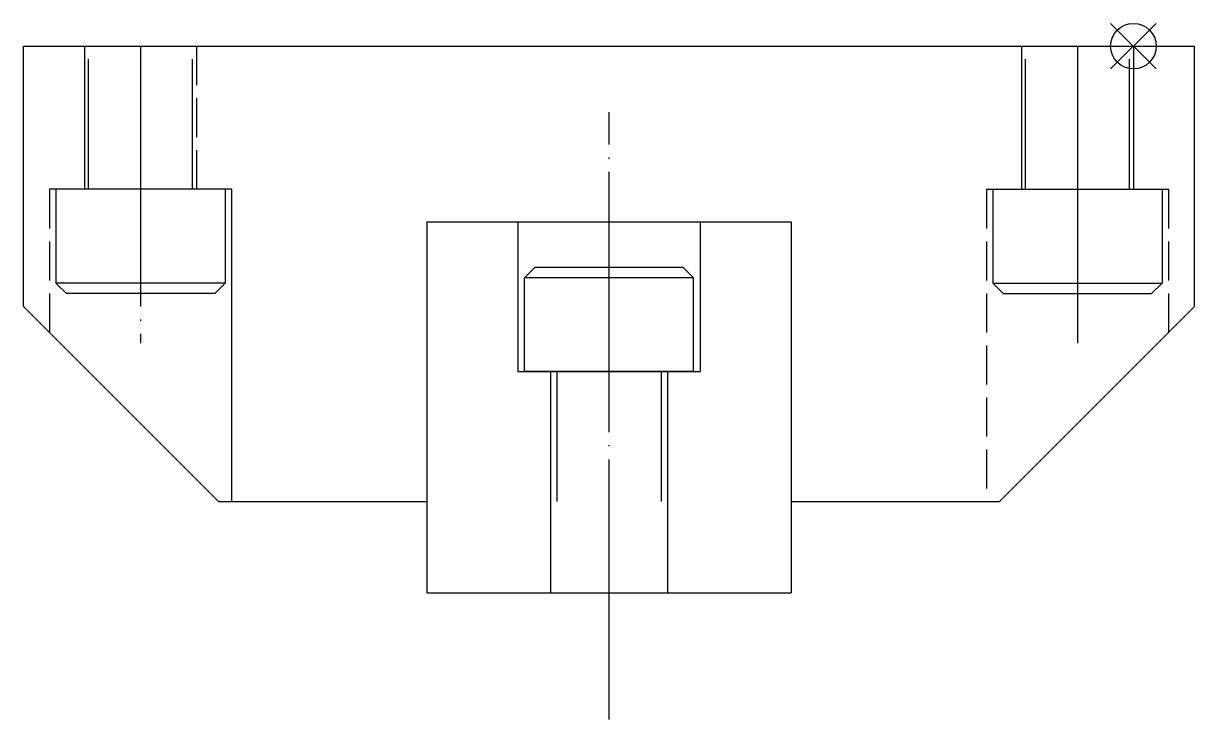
# Model space of a CAD drawing. Extents: x 357.1 to 447.1, y 743.9 to 797.4.
import ezdxf

# ---------------------------------------------------------------- set-up
doc = ezdxf.new("R2010")
doc.units = 0
doc.header["$MEASUREMENT"] = 0
doc.linetypes.add('CENTER', pattern=[22, 20, -1, 0, -1])
doc.linetypes.add('DASHED', pattern=[4, 3, -1])
doc.layers.get('0').update_dxf_attribs({"linetype": 'CONTINUOUS'})
doc.layers.add('$PARTREF_BOM', color=7, linetype='CONTINUOUS')
doc.styles.get("Standard").update_dxf_attribs({"font": 'txt.shx', "bigfont": 'chineset.shx'})

# ---------------------------------------------------------------- blocks, each defined once
blk = doc.blocks.new('PARTREF')
at = {"layer": '$PARTREF_BOM', "color": 2}
for p, q in [((-1.75, -1.75), (1.75, 1.75)), ((-1.75, 1.75), (1.75, -1.75))]:
    blk.add_line(p, q, dxfattribs=at)
blk.add_circle((0, 0), 1.75, dxfattribs=at)
at = {"layer": '$PARTREF_BOM', "color": 2, "flags": 1}
for tag, p in [('TAG5', (-16.086, -4.95)), ('TAG10', (-5.651, -4.998)), ('TAG15', (5.594, -4.742)), ('TAG14', (5.594, -8.742)), ('TAG4', (-16.086, -8.95)), ('TAG9', (-5.651, -8.998)), ('TAG3', (-16.086, -12.95)), ('TAG8', (-5.651, -12.998)), ('TAG13', (5.594, -12.742)), ('TAG12', (5.594, -16.742)), ('TAG2', (-16.086, -16.95)), ('TAG7', (-5.651, -16.998)), ('TAG1', (-16.086, -20.95)), ('TAG6', (-5.651, -20.998)), ('TAG11', (5.594, -20.742))]:
    blk.add_attdef(tag, p, '', height=2.5, dxfattribs=at)

msp = doc.modelspace()

# ---------------------------------------------------------------- linework, layer by layer
at = {"color": 7, "linetype": 'CONTINUOUS'}
for p, q in [((357.143, 775.646), (357.143, 795.646)), ((357.143, 795.646), (447.143, 795.646)), ((361.843, 795.646), (361.843, 784.646)), ((433.843, 795.646), (433.843, 784.646)), ((438.143, 795.646), (438.143, 772.818)), ((442.443, 795.646), (442.443, 784.646)), ((447.143, 775.646), (447.143, 795.646)), ((362.143, 784.646), (362.143, 794.646)), ((370.143, 784.646), (370.143, 794.646)), ((434.143, 784.646), (434.143, 794.646)), ((442.143, 784.646), (442.143, 794.646)), ((372.643, 784.646), (359.643, 784.646)), ((359.643, 784.646), (359.643, 777.446)), ((372.643, 784.646), (372.643, 777.446)), ((373.143, 784.646), (373.143, 760.646)), ((431.643, 784.646), (444.643, 784.646)), ((431.643, 784.646), (431.643, 777.446)), ((444.643, 784.646), (444.643, 777.446)), ((388.143, 782.146), (388.143, 753.646)), ((388.143, 782.146), (416.143, 782.146)), ((395.143, 782.146), (395.143, 770.646)), ((409.143, 782.146), (409.143, 770.646)), ((416.143, 782.146), (416.143, 753.646)), ((395.643, 777.846), (396.443, 778.646)), ((407.843, 778.646), (396.443, 778.646)), ((408.643, 777.846), (407.843, 778.646)), ((395.643, 770.646), (395.643, 777.846)), ((408.643, 777.846), (395.643, 777.846)), ((408.643, 770.646), (408.643, 777.846)), ((359.643, 777.446), (360.443, 776.646)), ((372.643, 777.446), (359.643, 777.446)), ((372.643, 777.446), (371.843, 776.646)), ((431.643, 777.446), (432.443, 776.646)), ((431.643, 777.446), (444.643, 777.446)), ((444.643, 777.446), (443.843, 776.646)), ((371.843, 776.646), (360.443, 776.646)), ((432.443, 776.646), (443.843, 776.646)), ((357.143, 775.646), (372.143, 760.646)), ((447.143, 775.646), (432.143, 760.646)), ((395.143, 770.646), (409.143, 770.646)), ((408.643, 770.646), (395.643, 770.646)), ((397.643, 770.646), (397.643, 753.646)), ((398.143, 770.646), (398.143, 760.646)), ((406.143, 770.646), (406.143, 760.646)), ((406.643, 770.646), (406.643, 753.646)), ((372.143, 760.646), (388.143, 760.646)), ((416.143, 760.646), (432.143, 760.646)), ((388.143, 753.646), (416.143, 753.646))]:
    msp.add_line(p, q, dxfattribs=at)
at = {"color": 1, "linetype": 'CENTER'}
for p, q in [((366.143, 795.646), (366.143, 772.818)), ((402.143, 743.894), (402.143, 790.573))]:
    msp.add_line(p, q, dxfattribs=at)
at = {"color": 3, "linetype": 'DASHED'}
for p, q in [((370.443, 795.646), (370.443, 784.646)), ((373.143, 784.646), (359.143, 784.646)), ((359.143, 784.646), (359.143, 773.646)), ((431.143, 784.646), (445.143, 784.646)), ((431.143, 784.646), (431.143, 760.646)), ((445.143, 784.646), (445.143, 773.646))]:
    msp.add_line(p, q, dxfattribs=at)

# ---------------------------------------------------------------- block references
at = {"color": 7}
msp.add_blockref('PARTREF', (442.443, 795.646), dxfattribs=at)

doc.saveas('drawing.dxf')
